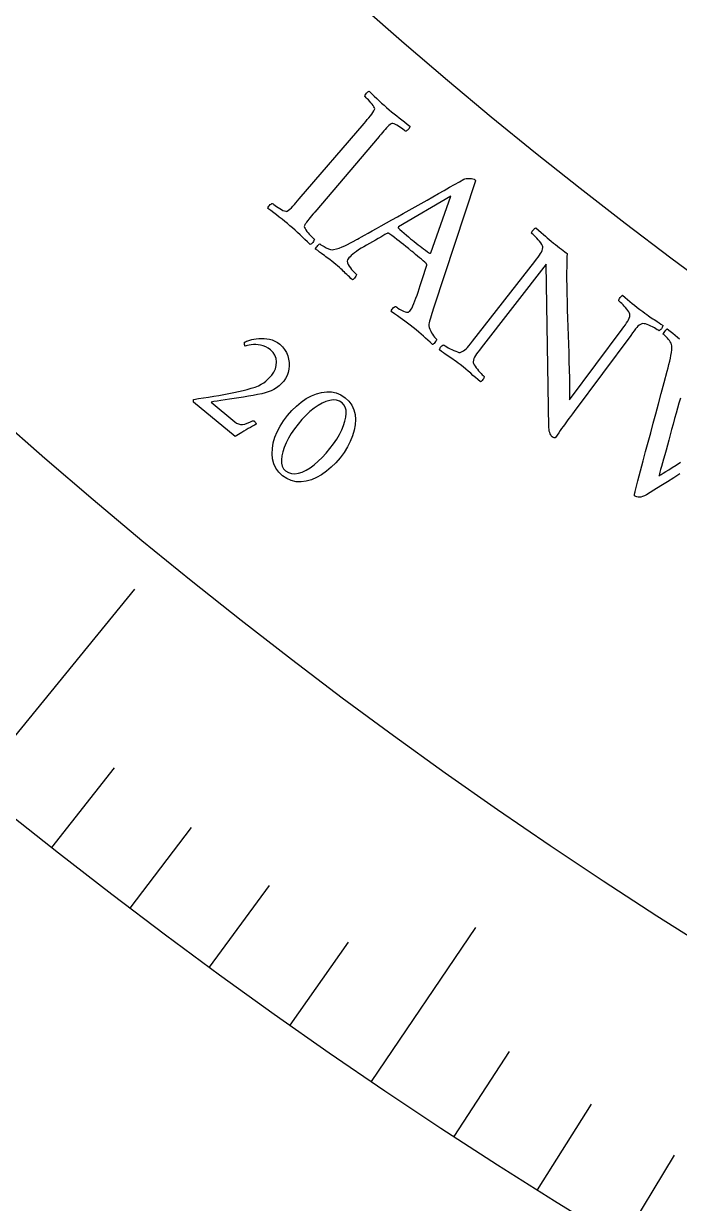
# Model space of a CAD drawing. Header units: millimetres. Extents: x -50 to 50, y -50 to 64.
# Drawn here: x -24.79 to -20.13, y -33.76 to -25.38 of the extents above; entities that cross this region are included whole.
import ezdxf

# ---------------------------------------------------------------- set-up
doc = ezdxf.new("R2010")
doc.units = ezdxf.units.MM
for name, color, linetype in [('CUT_OUTER', 1, 'Continuous'), ('ENGRAVE', 7, 'Continuous'), ('ENGRAVE_FINE', 8, 'Continuous'), ('TEXT', 5, 'Continuous')]:
    doc.layers.add(name, color=color, linetype=linetype)

msp = doc.modelspace()

# ---------------------------------------------------------------- linework, layer by layer
at = {"layer": 'CUT_OUTER'}
msp.add_arc((0, -0.0002), 49.9998, 177.11535, 4.43206, dxfattribs=at)
at = {"layer": 'ENGRAVE'}
for points in [[(-25.1385, -30.7916), (-24.0001, -29.3972)], [(-22.3187, -32.8928), (-21.5776, -31.8005)]]:
    msp.add_lwpolyline(points, dxfattribs=at)
for radius in [49, 49, 47.6875, 45.25, 45.25, 43.325, 39.75, 39.75, 37.65, 33.75, 33.75]:
    msp.add_circle((0, 0), radius, dxfattribs=at)
at = {"layer": 'ENGRAVE_FINE'}
for points in [[(-24.5899, -31.2314), (-24.1445, -30.6657)], [(-24.0335, -31.6616), (-23.5982, -31.0881)], [(-23.4694, -32.0819), (-23.0443, -31.5008)], [(-22.8977, -32.4924), (-22.483, -31.9039)], [(-21.7325, -33.283), (-21.3389, -32.6802)], [(-21.1394, -33.6629), (-20.7565, -33.0531)], [(-20.5394, -34.0323), (-20.1674, -33.4158)]]:
    msp.add_lwpolyline(points, dxfattribs=at)
at = {"layer": 'TEXT'}
for points in [[(-22.1944, -25.9909), (-22.1761, -26.0063), (-22.1579, -26.0212), (-22.1397, -26.0356), (-22.1215, -26.0496), (-22.1032, -26.0636), (-22.0845, -26.078), (-22.0655, -26.0927), (-22.0461, -26.1079), (-22.0465, -26.1128), (-22.0485, -26.1181), (-22.052, -26.1238), (-22.057, -26.1298), (-22.0626, -26.1353), (-22.0677, -26.1396), (-22.0724, -26.1425), (-22.0767, -26.1442), (-22.0814, -26.1404), (-22.0879, -26.1355), (-22.0962, -26.1296), (-22.1062, -26.1225), (-22.1171, -26.1152), (-22.1279, -26.1084), (-22.1385, -26.102), (-22.1491, -26.0962), (-22.1588, -26.0917), (-22.1671, -26.0892), (-22.1739, -26.0889), (-22.1792, -26.0906), (-22.1868, -26.0961), (-22.1948, -26.1029), (-22.2033, -26.111), (-22.2121, -26.1204), (-22.2214, -26.1307), (-22.231, -26.1416), (-22.2409, -26.153), (-22.2512, -26.165), (-22.2528, -26.167), (-22.2545, -26.1689), (-22.2561, -26.1708), (-22.2578, -26.1728), (-22.2594, -26.1747), (-22.261, -26.1766), (-22.2627, -26.1786), (-22.2643, -26.1805), (-22.7218, -26.7185), (-22.7235, -26.7204), (-22.7251, -26.7224), (-22.7268, -26.7243), (-22.7284, -26.7262), (-22.7301, -26.7282), (-22.7317, -26.7301), (-22.7334, -26.732), (-22.735, -26.734), (-22.7452, -26.746), (-22.7547, -26.7575), (-22.7638, -26.7685), (-22.7722, -26.779), (-22.7798, -26.789), (-22.7862, -26.7985), (-22.7915, -26.8074), (-22.7956, -26.8158), (-22.796, -26.8209), (-22.7944, -26.8274), (-22.7906, -26.8355), (-22.7847, -26.8451), (-22.7775, -26.8553), (-22.7695, -26.8654), (-22.7609, -26.8754), (-22.7517, -26.8853), (-22.7428, -26.8943), (-22.7353, -26.9016), (-22.7293, -26.9073), (-22.7246, -26.9115), (-22.7255, -26.916), (-22.7276, -26.9212), (-22.7308, -26.927), (-22.7354, -26.9334), (-22.7405, -26.9394), (-22.7455, -26.9437), (-22.7504, -26.9465), (-22.7552, -26.9477), (-22.7736, -26.9301), (-22.7915, -26.9128), (-22.8091, -26.896), (-22.8264, -26.8797), (-22.8437, -26.8635), (-22.8614, -26.8474), (-22.8796, -26.8312), (-22.8982, -26.8151), (-22.9166, -26.7996), (-22.9353, -26.7842), (-22.9544, -26.7689), (-22.9739, -26.7537), (-22.9936, -26.7385), (-23.0136, -26.7232), (-23.0337, -26.7079), (-23.0541, -26.6924), (-23.0537, -26.6874), (-23.0518, -26.6822), (-23.0483, -26.6765), (-23.0432, -26.6706), (-23.0375, -26.6651), (-23.0323, -26.6609), (-23.0275, -26.6581), (-23.0232, -26.6565), (-23.0184, -26.6604), (-23.0118, -26.6655), (-23.0033, -26.6718), (-22.9931, -26.6791), (-22.9818, -26.6868), (-22.9705, -26.6938), (-22.9591, -26.7002), (-22.9475, -26.706), (-22.937, -26.7105), (-22.9284, -26.7129), (-22.922, -26.7133), (-22.9175, -26.7117), (-22.9081, -26.7054), (-22.8983, -26.6975), (-22.8881, -26.688), (-22.8775, -26.6768), (-22.8666, -26.6646), (-22.8553, -26.6518), (-22.8437, -26.6385), (-22.8317, -26.6247), (-22.372, -26.0886), (-22.3601, -26.0746), (-22.3486, -26.061), (-22.3375, -26.0477), (-22.3269, -26.0347), (-22.3172, -26.0222), (-22.3092, -26.0105), (-22.3027, -25.9996), (-22.2978, -25.9893), (-22.2964, -25.9843), (-22.2975, -25.9779), (-22.3012, -25.9701), (-22.3074, -25.961), (-22.3151, -25.9513), (-22.3232, -25.9416), (-22.3318, -25.9319), (-22.3408, -25.9222), (-22.3493, -25.9134), (-22.3565, -25.9062), (-22.3623, -25.9005), (-22.3667, -25.8965), (-22.3658, -25.892), (-22.3636, -25.8869), (-22.3602, -25.8811), (-22.3556, -25.8748), (-22.3504, -25.8689), (-22.3454, -25.8645), (-22.3405, -25.8618), (-22.3357, -25.8606), (-22.3176, -25.8774), (-22.2997, -25.8942), (-22.2819, -25.9109), (-22.2644, -25.9276), (-22.247, -25.944), (-22.2295, -25.96), (-22.212, -25.9756), (-22.1944, -25.9909)], [(-22.4278, -26.9151), (-22.4253, -26.9138), (-22.418, -26.9097), (-22.4059, -26.903), (-22.3888, -26.8936), (-22.3677, -26.8818), (-22.3431, -26.868), (-22.3151, -26.8523), (-22.2836, -26.8346), (-22.2495, -26.8153), (-22.2134, -26.7952), (-22.1753, -26.774), (-22.1352, -26.7519), (-22.0939, -26.7291), (-22.0521, -26.7058), (-22.0099, -26.6821), (-21.9672, -26.6578), (-21.9247, -26.6337), (-21.8831, -26.61), (-21.8424, -26.5868), (-21.8026, -26.5641), (-21.7643, -26.5423), (-21.7285, -26.5219), (-21.6949, -26.5029), (-21.6638, -26.4852), (-21.656, -26.4825), (-21.6465, -26.4807), (-21.6351, -26.4798), (-21.622, -26.4799), (-21.6092, -26.4808), (-21.5987, -26.4825), (-21.5907, -26.485), (-21.585, -26.4882), (-21.5839, -26.4892), (-21.583, -26.4901), (-21.5825, -26.4909), (-21.5823, -26.4915), (-21.5822, -26.4922), (-21.5819, -26.4933), (-21.5814, -26.4945), (-21.5807, -26.4961), (-21.8759, -27.3938), (-21.89, -27.4382), (-21.9005, -27.4716), (-21.9072, -27.4939), (-21.9102, -27.505), (-21.9117, -27.5153), (-21.9112, -27.5264), (-21.9087, -27.5383), (-21.9042, -27.5509), (-21.8985, -27.5635), (-21.8921, -27.5754), (-21.8851, -27.5865), (-21.8776, -27.5969), (-21.8704, -27.6059), (-21.8645, -27.613), (-21.8598, -27.6181), (-21.8565, -27.6212), (-21.8573, -27.6267), (-21.8595, -27.6325), (-21.8634, -27.6386), (-21.8688, -27.6449), (-21.8744, -27.6507), (-21.8789, -27.655), (-21.8823, -27.6579), (-21.8846, -27.6594), (-21.9025, -27.6431), (-21.9195, -27.6277), (-21.9355, -27.6132), (-21.9505, -27.5995), (-21.966, -27.5858), (-21.9831, -27.5712), (-22.0019, -27.5555), (-22.0224, -27.5389), (-22.0443, -27.5217), (-22.0643, -27.5062), (-22.0827, -27.4925), (-22.0993, -27.4805), (-22.1161, -27.4687), (-22.1348, -27.4555), (-22.1555, -27.4407), (-22.1782, -27.4245), (-22.178, -27.4196), (-22.1762, -27.4142), (-22.1728, -27.4085), (-22.168, -27.4023), (-22.1624, -27.3968), (-22.1571, -27.3926), (-22.152, -27.39), (-22.1471, -27.3887), (-22.14, -27.3939), (-22.1309, -27.3999), (-22.1196, -27.4067), (-22.1062, -27.4141), (-22.0925, -27.421), (-22.0805, -27.4258), (-22.0702, -27.4286), (-22.0615, -27.4294), (-22.0567, -27.4282), (-22.0517, -27.4254), (-22.0466, -27.4211), (-22.0414, -27.4152), (-22.0363, -27.4078), (-22.0307, -27.3975), (-22.0244, -27.3842), (-22.0176, -27.368), (-22.0104, -27.3497), (-22.0031, -27.33), (-21.9956, -27.3089), (-21.988, -27.2865), (-21.9803, -27.2635), (-21.9729, -27.2407), (-21.9656, -27.2182), (-21.9585, -27.196), (-21.9519, -27.1748), (-21.9458, -27.1556), (-21.9404, -27.1384), (-21.9355, -27.1231), (-21.9316, -27.1106), (-21.9288, -27.1016), (-21.9271, -27.0963), (-21.9265, -27.0945), (-21.9265, -27.0942), (-21.9266, -27.0933), (-21.9268, -27.0918), (-21.927, -27.0897), (-21.9274, -27.0875), (-21.928, -27.0856), (-21.9289, -27.0841), (-21.9301, -27.0828), (-21.9401, -27.0738), (-21.9513, -27.064), (-21.9638, -27.0535), (-21.9776, -27.0422), (-21.9917, -27.0306), (-22.0054, -27.0195), (-22.0186, -27.0088), (-22.0313, -26.9984), (-22.0345, -26.9958), (-22.0378, -26.9931), (-22.0411, -26.9904), (-22.0443, -26.9878), (-22.0475, -26.9852), (-22.0505, -26.9827), (-22.0534, -26.9804), (-22.0561, -26.9781), (-22.075, -26.9628), (-22.0925, -26.9486), (-22.1086, -26.9358), (-22.1232, -26.9242), (-22.1383, -26.9126), (-22.1555, -26.8996), (-22.1748, -26.8852), (-22.1963, -26.8695), (-22.1971, -26.869), (-22.1983, -26.8686), (-22.1999, -26.8684), (-22.2018, -26.8682), (-22.2037, -26.8681), (-22.205, -26.8681), (-22.2058, -26.868), (-22.2061, -26.868), (-22.208, -26.8692), (-22.2139, -26.8725), (-22.2237, -26.8782), (-22.2374, -26.8861), (-22.2538, -26.8955), (-22.2718, -26.9057), (-22.2912, -26.9168), (-22.3122, -26.9286), (-22.3334, -26.9407), (-22.3538, -26.9526), (-22.3734, -26.9643), (-22.392, -26.9757), (-22.4103, -26.9869), (-22.4265, -26.9977), (-22.4406, -27.008), (-22.4525, -27.0179), (-22.4627, -27.0272), (-22.4715, -27.0357), (-22.4789, -27.0435), (-22.485, -27.0504), (-22.4894, -27.0582), (-22.4906, -27.0674), (-22.4887, -27.0781), (-22.4836, -27.0901), (-22.4766, -27.1024), (-22.4687, -27.1142), (-22.4601, -27.1254), (-22.4508, -27.136), (-22.4419, -27.1452), (-22.4348, -27.1525), (-22.4295, -27.1577), (-22.4259, -27.1609), (-22.4264, -27.1639), (-22.4281, -27.1682), (-22.4311, -27.1737), (-22.4355, -27.1805), (-22.4403, -27.1872), (-22.445, -27.1926), (-22.4494, -27.1968), (-22.4535, -27.1996), (-22.465, -27.189), (-22.4756, -27.1791), (-22.4853, -27.17), (-22.4941, -27.1616), (-22.5025, -27.1536), (-22.5108, -27.1456), (-22.5192, -27.1376), (-22.5275, -27.1296), (-22.5366, -27.121), (-22.5472, -27.1115), (-22.5594, -27.101), (-22.573, -27.0895), (-22.587, -27.078), (-22.5999, -27.0676), (-22.6118, -27.0584), (-22.6227, -27.0502), (-22.633, -27.0427), (-22.6434, -27.0351), (-22.6538, -27.0275), (-22.6641, -27.0199), (-22.6752, -27.0118), (-22.6875, -27.0025), (-22.7011, -26.9922), (-22.716, -26.9807), (-22.7155, -26.9778), (-22.7135, -26.9737), (-22.71, -26.9686), (-22.705, -26.9623), (-22.6995, -26.9561), (-22.6944, -26.9511), (-22.6897, -26.9472), (-22.6855, -26.9445), (-22.6783, -26.9499), (-22.6684, -26.9563), (-22.6559, -26.9637), (-22.6408, -26.9721), (-22.6251, -26.9796), (-22.611, -26.9841), (-22.5985, -26.9858), (-22.5877, -26.9845), (-22.5676, -26.9797), (-22.5477, -26.9736), (-22.5279, -26.966), (-22.5082, -26.9572), (-22.4885, -26.9474), (-22.4685, -26.9371), (-22.4483, -26.9264), (-22.4278, -26.9151)], [(-21.7564, -26.6063), (-22.1274, -26.8231), (-22.1275, -26.8233), (-22.1278, -26.8239), (-22.1283, -26.8249), (-22.1289, -26.8263), (-22.1295, -26.8277), (-22.1297, -26.8289), (-22.1296, -26.8299), (-22.1291, -26.8305), (-22.1167, -26.8418), (-22.1029, -26.854), (-22.0879, -26.8672), (-22.0715, -26.8812), (-22.0554, -26.895), (-22.0408, -26.9072), (-22.0279, -26.918), (-22.0167, -26.9273), (-22.002, -26.9391), (-21.9878, -26.9503), (-21.9743, -26.9606), (-21.9614, -26.9702), (-21.9485, -26.9796), (-21.935, -26.9895), (-21.9209, -26.9998), (-21.9063, -27.0106), (-21.905, -27.0113), (-21.9035, -27.0115), (-21.902, -27.011), (-21.9004, -27.0099), (-21.8989, -27.0087), (-21.8979, -27.0079), (-21.8973, -27.0074), (-21.897, -27.0072)], [(-21.0266, -26.9379), (-21.0123, -26.9491), (-20.9982, -26.9601), (-20.9842, -26.971), (-20.9704, -26.9817), (-20.9575, -26.9916), (-20.9463, -26.9999), (-20.9367, -27.0066), (-20.9288, -27.0118), (-20.9307, -27.0376), (-20.9321, -27.0688), (-20.9329, -27.1054), (-20.9332, -27.1476), (-20.933, -27.1942), (-20.9324, -27.2441), (-20.9314, -27.2974), (-20.93, -27.354), (-20.9283, -27.4128), (-20.9265, -27.4725), (-20.9244, -27.5333), (-20.9223, -27.5951), (-20.9201, -27.6571), (-20.9181, -27.7185), (-20.9164, -27.7793), (-20.9148, -27.8394), (-20.9137, -27.8977), (-20.9131, -27.9526), (-20.9132, -28.0043), (-20.9139, -28.0527), (-20.5394, -27.5503), (-20.527, -27.5336), (-20.5162, -27.5185), (-20.5069, -27.5052), (-20.4992, -27.4937), (-20.493, -27.4828), (-20.4884, -27.4716), (-20.4854, -27.46), (-20.4838, -27.4481), (-20.4843, -27.4425), (-20.4869, -27.4355), (-20.4915, -27.4271), (-20.4981, -27.4173), (-20.5061, -27.4069), (-20.5145, -27.3966), (-20.5234, -27.3865), (-20.5328, -27.3765), (-20.542, -27.3674), (-20.55, -27.3597), (-20.5569, -27.3535), (-20.5628, -27.3488), (-20.5622, -27.3433), (-20.5604, -27.3376), (-20.5572, -27.3317), (-20.5527, -27.3256), (-20.5478, -27.32), (-20.5436, -27.3153), (-20.5399, -27.3116), (-20.5369, -27.3089), (-20.5186, -27.3238), (-20.5008, -27.3383), (-20.4837, -27.3525), (-20.4673, -27.3664), (-20.4505, -27.3803), (-20.4324, -27.3948), (-20.4131, -27.4098), (-20.3925, -27.4253), (-20.3779, -27.4361), (-20.3646, -27.4458), (-20.3527, -27.4543), (-20.3421, -27.4617), (-20.3321, -27.4685), (-20.3218, -27.4754), (-20.3113, -27.4823), (-20.3006, -27.4892), (-20.2893, -27.4965), (-20.2768, -27.5046), (-20.2633, -27.5136), (-20.2486, -27.5233), (-20.2497, -27.5273), (-20.2513, -27.5318), (-20.2537, -27.5369), (-20.2567, -27.5426), (-20.2605, -27.5482), (-20.265, -27.5533), (-20.2705, -27.5577), (-20.2767, -27.5615), (-20.2818, -27.558), (-20.2891, -27.5534), (-20.2985, -27.5478), (-20.3101, -27.5411), (-20.3228, -27.5342), (-20.3356, -27.5278), (-20.3485, -27.5221), (-20.3614, -27.5169), (-20.3734, -27.513), (-20.3836, -27.5108), (-20.392, -27.5103), (-20.3986, -27.5115), (-20.4085, -27.5161), (-20.4178, -27.522), (-20.4265, -27.5292), (-20.4345, -27.5376), (-20.443, -27.5479), (-20.4532, -27.5606), (-20.4649, -27.5759), (-20.4782, -27.5937), (-20.8789, -28.1336), (-20.8926, -28.1521), (-20.9054, -28.1693), (-20.9173, -28.1854), (-20.9284, -28.2002), (-20.9388, -28.2144), (-20.949, -28.2284), (-20.9589, -28.2422), (-20.9685, -28.2558), (-20.9784, -28.2699), (-20.989, -28.2852), (-21.0003, -28.3016), (-21.0124, -28.3192), (-21.0153, -28.3209), (-21.0184, -28.3216), (-21.0219, -28.3213), (-21.0257, -28.3199), (-21.0293, -28.3182), (-21.0323, -28.3166), (-21.0346, -28.3153), (-21.0363, -28.3142), (-21.0392, -28.3113), (-21.0424, -28.307), (-21.0459, -28.3011), (-21.0498, -28.2936), (-21.0534, -28.2846), (-21.0562, -28.274), (-21.0583, -28.2619), (-21.0596, -28.2482), (-21.0787, -27.0884), (-21.5405, -27.6819), (-21.5531, -27.6984), (-21.564, -27.7132), (-21.5732, -27.7262), (-21.5806, -27.7376), (-21.5865, -27.7482), (-21.5911, -27.7591), (-21.5945, -27.7704), (-21.5967, -27.7819), (-21.5963, -27.7875), (-21.5938, -27.7946), (-21.5894, -27.803), (-21.583, -27.8129), (-21.5753, -27.8235), (-21.567, -27.8341), (-21.5583, -27.8447), (-21.549, -27.8554), (-21.5399, -27.8652), (-21.5319, -27.8734), (-21.5249, -27.88), (-21.519, -27.8849), (-21.5195, -27.8904), (-21.5211, -27.8961), (-21.524, -27.9019), (-21.528, -27.9079), (-21.5326, -27.9134), (-21.537, -27.9181), (-21.5412, -27.9218), (-21.5452, -27.9246), (-21.5635, -27.9084), (-21.5812, -27.8928), (-21.5982, -27.8778), (-21.6146, -27.8634), (-21.6314, -27.849), (-21.6495, -27.8339), (-21.669, -27.8181), (-21.6899, -27.8016), (-21.7042, -27.7905), (-21.7176, -27.7805), (-21.73, -27.7715), (-21.7414, -27.7635), (-21.7523, -27.756), (-21.763, -27.7487), (-21.7735, -27.7416), (-21.7839, -27.7345), (-21.7948, -27.727), (-21.8072, -27.7183), (-21.8211, -27.7085), (-21.8363, -27.6975), (-21.8352, -27.6936), (-21.8334, -27.689), (-21.8309, -27.684), (-21.8278, -27.6784), (-21.8238, -27.6729), (-21.819, -27.668), (-21.8134, -27.6638), (-21.807, -27.6603), (-21.8019, -27.664), (-21.7946, -27.6687), (-21.7851, -27.6745), (-21.7735, -27.6813), (-21.7607, -27.6884), (-21.7477, -27.6951), (-21.7346, -27.7013), (-21.7212, -27.7072), (-21.7088, -27.7119), (-21.6985, -27.7145), (-21.6903, -27.7152), (-21.6841, -27.7137), (-21.6739, -27.7095), (-21.6644, -27.7041), (-21.6555, -27.6976), (-21.6471, -27.69), (-21.6382, -27.6805), (-21.6277, -27.6683), (-21.6156, -27.6536), (-21.6018, -27.6362), (-21.1596, -27.0704), (-21.146, -27.0528), (-21.1345, -27.0374), (-21.1251, -27.024), (-21.1178, -27.0129), (-21.1121, -27.0027), (-21.1077, -26.9922), (-21.1046, -26.9816), (-21.1028, -26.9708), (-21.1028, -26.9645), (-21.1053, -26.9568), (-21.1101, -26.9476), (-21.1173, -26.9369), (-21.1259, -26.9256), (-21.1349, -26.9147), (-21.1444, -26.9041), (-21.1542, -26.8939), (-21.1635, -26.8847), (-21.1712, -26.8773), (-21.1774, -26.8716), (-21.1821, -26.8677), (-21.1801, -26.8606), (-21.1772, -26.8542), (-21.1736, -26.8484), (-21.1692, -26.8433), (-21.1645, -26.8389), (-21.1602, -26.8353), (-21.1563, -26.8324), (-21.1527, -26.8304), (-21.1322, -26.8477), (-21.1139, -26.8634), (-21.0977, -26.8775), (-21.0837, -26.89), (-21.0705, -26.9018), (-21.0566, -26.9137), (-21.0419, -26.9258), (-21.0266, -26.9379)], [(-23.1369, -28.2237), (-23.1502, -28.2309), (-23.1642, -28.2388), (-23.1789, -28.2472), (-23.1943, -28.2563), (-23.2097, -28.2655), (-23.2246, -28.2743), (-23.2387, -28.2829), (-23.2523, -28.2912), (-23.2645, -28.2986), (-23.2745, -28.3047), (-23.2823, -28.3095), (-23.2879, -28.313), (-23.5831, -28.0677), (-23.5836, -28.0656), (-23.5839, -28.0631), (-23.584, -28.0604), (-23.584, -28.0573), (-23.5838, -28.0543), (-23.5833, -28.0518), (-23.5826, -28.0498), (-23.5816, -28.0483), (-23.5468, -28.0432), (-23.5114, -28.0379), (-23.4755, -28.0323), (-23.439, -28.0264), (-23.4025, -28.0202), (-23.3665, -28.0137), (-23.3311, -28.007), (-23.2963, -27.9999), (-23.2626, -27.9926), (-23.2309, -27.9852), (-23.2011, -27.9777), (-23.1733, -27.9699), (-23.1461, -27.9612), (-23.1222, -27.9517), (-23.1017, -27.9415), (-23.0845, -27.9306), (-23.0693, -27.9187), (-23.0547, -27.9057), (-23.0408, -27.8917), (-23.0275, -27.8766), (-23.0119, -27.8543), (-23.001, -27.8311), (-22.9949, -27.8069), (-22.9934, -27.7817), (-22.9967, -27.7572), (-23.0048, -27.7349), (-23.0177, -27.7148), (-23.0355, -27.6969), (-23.0524, -27.6844), (-23.0698, -27.6746), (-23.0877, -27.6675), (-23.1061, -27.6631), (-23.1242, -27.6607), (-23.1414, -27.6597), (-23.1577, -27.6599), (-23.1731, -27.6615), (-23.187, -27.6636), (-23.1987, -27.6658), (-23.2082, -27.668), (-23.2155, -27.6702), (-23.2178, -27.6676), (-23.2195, -27.6644), (-23.2208, -27.6603), (-23.2215, -27.6556), (-23.2217, -27.6509), (-23.2216, -27.6472), (-23.221, -27.6444), (-23.2201, -27.6427), (-23.2145, -27.6397), (-23.2065, -27.6362), (-23.1963, -27.6324), (-23.1839, -27.6282), (-23.1696, -27.6241), (-23.1541, -27.6207), (-23.1373, -27.618), (-23.1191, -27.6161), (-23.1003, -27.6152), (-23.0813, -27.6158), (-23.0621, -27.6177), (-23.0427, -27.6211), (-23.0236, -27.6264), (-23.0052, -27.6342), (-22.9875, -27.6444), (-22.9704, -27.6571), (-22.9518, -27.6747), (-22.9362, -27.6941), (-22.9236, -27.7153), (-22.914, -27.7382), (-22.9074, -27.7622), (-22.9036, -27.7861), (-22.9028, -27.8102), (-22.905, -27.8342), (-22.91, -27.8576), (-22.9178, -27.8796), (-22.9286, -27.9001), (-22.9422, -27.9191), (-22.9578, -27.9365), (-22.9746, -27.952), (-22.9926, -27.9656), (-23.0118, -27.9773), (-23.0319, -27.9873), (-23.0528, -27.9958), (-23.0745, -28.0028), (-23.0969, -28.0082), (-23.1274, -28.0143), (-23.1592, -28.0202), (-23.1923, -28.0261), (-23.2268, -28.0319), (-23.2614, -28.0375), (-23.295, -28.0428), (-23.3276, -28.0478), (-23.3592, -28.0526), (-23.3887, -28.0569), (-23.4151, -28.0609), (-23.4384, -28.0644), (-23.4586, -28.0674), (-23.2895, -28.2079), (-23.2765, -28.2169), (-23.2631, -28.2229), (-23.2491, -28.2259), (-23.2347, -28.226), (-23.2192, -28.2234), (-23.2023, -28.2185), (-23.1839, -28.2112), (-23.164, -28.2015), (-23.1609, -28.2003), (-23.1575, -28.2003), (-23.1539, -28.2016), (-23.1501, -28.2042), (-23.1487, -28.2055), (-23.147, -28.2075), (-23.145, -28.21), (-23.1428, -28.2131), (-23.1407, -28.2163), (-23.139, -28.2191), (-23.1377, -28.2216), (-23.1369, -28.2237)], [(-22.5071, -28.0369), (-22.4802, -28.0623), (-22.4594, -28.0906), (-22.4446, -28.1218), (-22.436, -28.1559), (-22.4329, -28.1919), (-22.4348, -28.2292), (-22.4417, -28.2676), (-22.4535, -28.3071), (-22.4698, -28.3469), (-22.4899, -28.3862), (-22.5139, -28.4247), (-22.5417, -28.4627), (-22.5723, -28.4984), (-22.6045, -28.5305), (-22.6382, -28.5589), (-22.6736, -28.5836), (-22.7097, -28.6039), (-22.746, -28.6191), (-22.7823, -28.6292), (-22.8186, -28.6342), (-22.8542, -28.6333), (-22.8883, -28.6257), (-22.9207, -28.6115), (-22.9516, -28.5907), (-22.9779, -28.5656), (-22.9984, -28.5373), (-23.0129, -28.5059), (-23.0216, -28.4712), (-23.0248, -28.4345), (-23.023, -28.3967), (-23.0162, -28.3579), (-23.0045, -28.318), (-22.9882, -28.278), (-22.9679, -28.2388), (-22.9436, -28.2004), (-22.9153, -28.1627), (-22.8843, -28.1274), (-22.8517, -28.0957), (-22.8176, -28.0677), (-22.7821, -28.0433), (-22.7458, -28.0234), (-22.7096, -28.0086), (-22.6734, -27.9989), (-22.6373, -27.9943), (-22.6021, -27.9954), (-22.5687, -28.0029), (-22.537, -28.0167), (-22.5071, -28.0369)], [(-22.5282, -28.072), (-22.547, -28.0603), (-22.5679, -28.0537), (-22.5909, -28.0522), (-22.616, -28.0558), (-22.6425, -28.0639), (-22.6698, -28.076), (-22.6979, -28.092), (-22.7269, -28.1121), (-22.7559, -28.1356), (-22.7845, -28.162), (-22.8126, -28.1914), (-22.8402, -28.2237), (-22.8658, -28.2571), (-22.8885, -28.2905), (-22.9083, -28.324), (-22.9252, -28.3575), (-22.939, -28.3902), (-22.9492, -28.4211), (-22.9558, -28.4502), (-22.9589, -28.4776), (-22.9581, -28.5023), (-22.953, -28.5237), (-22.9435, -28.5416), (-22.9297, -28.5561), (-22.9094, -28.5689), (-22.8872, -28.5761), (-22.8633, -28.5776), (-22.8376, -28.5735), (-22.8107, -28.5645), (-22.7831, -28.5513), (-22.7549, -28.5339), (-22.7259, -28.5124), (-22.697, -28.4876), (-22.6687, -28.4602), (-22.641, -28.4304), (-22.6139, -28.3981), (-22.5884, -28.3643), (-22.5659, -28.3308), (-22.5465, -28.2977), (-22.5301, -28.265), (-22.517, -28.2333), (-22.5074, -28.2033), (-22.5013, -28.175), (-22.4986, -28.1485), (-22.4998, -28.1245), (-22.5051, -28.1037), (-22.5146, -28.0862), (-22.5282, -28.072)]]:
    msp.add_lwpolyline(points, close=True, dxfattribs=at)
for points in [[(-20.1298, -28.5776), (-20.1727, -28.6049), (-20.2172, -28.633), (-20.2643, -28.6625), (-20.3139, -28.6932), (-20.3661, -28.7253), (-20.3804, -28.7333), (-20.3935, -28.7391), (-20.4053, -28.7426), (-20.416, -28.7439), (-20.4257, -28.7434), (-20.4345, -28.7416), (-20.4427, -28.7385), (-20.45, -28.7342), (-20.4516, -28.7322), (-20.4523, -28.7293), (-20.4519, -28.7253), (-20.4506, -28.7203), (-20.449, -28.7151), (-20.4479, -28.7106), (-20.4471, -28.7066), (-20.4468, -28.7032), (-20.4273, -28.6282), (-20.4083, -28.5557), (-20.3898, -28.4858), (-20.3719, -28.4185), (-20.3542, -28.3522), (-20.3362, -28.2854), (-20.3181, -28.2181), (-20.2997, -28.1503), (-20.2808, -28.0804), (-20.2611, -28.0069), (-20.2405, -27.9297), (-20.2191, -27.849), (-20.2125, -27.8243), (-20.2064, -27.8007), (-20.2011, -27.7782), (-20.1963, -27.7567), (-20.1924, -27.736), (-20.1894, -27.7157), (-20.1872, -27.6958), (-20.186, -27.6762), (-20.1862, -27.6681), (-20.1882, -27.6595), (-20.1918, -27.6504), (-20.1972, -27.6408), (-20.2035, -27.6314), (-20.2101, -27.6224), (-20.2171, -27.6141), (-20.2243, -27.6063), (-20.2312, -27.5994), (-20.2373, -27.5936), (-20.2426, -27.5889), (-20.247, -27.5854), (-20.2468, -27.5839), (-20.2446, -27.5801), (-20.2407, -27.5741), (-20.2348, -27.566), (-20.2288, -27.5579), (-20.2241, -27.5521), (-20.2208, -27.5485), (-20.219, -27.5472), (-20.1978, -27.5639), (-20.1785, -27.5792), (-20.1613, -27.5932), (-20.146, -27.6059), (-20.1306, -27.6185)], [(-20.1256, -28.0402), (-20.1352, -28.0743), (-20.1453, -28.11), (-20.1558, -28.1473), (-20.1666, -28.1854), (-20.1772, -28.2236), (-20.1877, -28.2619), (-20.1981, -28.3003), (-20.2082, -28.3379), (-20.218, -28.374), (-20.2274, -28.4085), (-20.2364, -28.4414), (-20.2449, -28.4721), (-20.2525, -28.4998), (-20.2594, -28.5246), (-20.2654, -28.5465), (-20.2704, -28.5646), (-20.274, -28.578), (-20.2763, -28.5869), (-20.2772, -28.5911), (-20.2717, -28.5879), (-20.2619, -28.5819), (-20.2478, -28.5732), (-20.2294, -28.5617), (-20.2074, -28.5478), (-20.1828, -28.5322), (-20.1554, -28.5146), (-20.1254, -28.4952)]]:
    msp.add_lwpolyline(points, dxfattribs=at)

doc.saveas('drawing.dxf')
